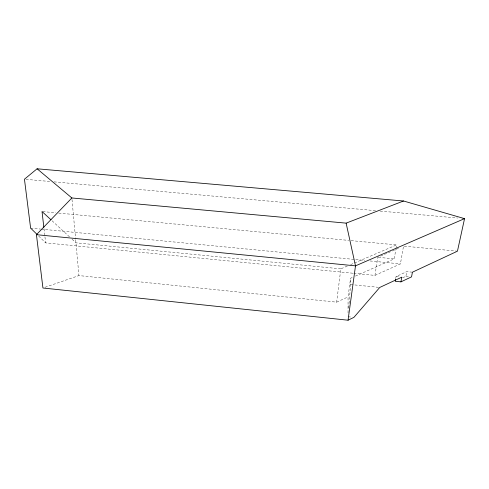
<?xml version="1.0" encoding="UTF-8"?>
<svg xmlns="http://www.w3.org/2000/svg" width="489" height="489" viewBox="0 0 489 489"><rect width="100%" height="100%" fill="white"/><g stroke="black" fill="none" stroke-linecap="round" stroke-linejoin="round"><path stroke-width="0.37" stroke-dasharray="2.44 1.83" d="M348.052 312.923L348.058 296.902L350.57 278.235L352.648 277.312M348.761 307.752L350.601 284.525L350.57 278.235M45.098 287.257L78.931 275.582L336.652 302.165L340.827 268.858L347.795 265.863M353.712 273.302L374.959 275.399L377.759 257.281L400.033 247.611M355.424 276.083L394.238 258.87L395.839 249.317M395.968 248.577L396.585 244.903L349.513 240.472M395.705 278.614L396.053 276.597L406.75 271.639L412.423 272.196M374.959 275.399L400.424 263.895L403.517 246.101M402.575 277.862L405.913 276.303L406.75 271.639M336.652 302.165L348.058 296.902M350.582 264.665L396.585 244.903M25.972 179.341L51.052 181.59M54.096 181.859L375.619 210.667M380.179 211.077L457.71 218.027M42.781 211.584L55.691 212.801M58.729 213.088L348.749 240.399M404.275 246.175L456.689 251.114M378.504 257.355L394.238 258.87M30.611 228.094L40.483 229.054M41.241 229.127L364.733 260.441M370.051 260.955L400.424 263.895M340.827 268.858L75.948 242.813L72.054 239.219M405.913 276.303L409.446 276.652M396.053 276.597L398.92 276.878M38.662 236.01L45.642 242.868L352.954 273.229M350.601 284.525L379.745 287.453M348.052 316.744L351.719 317.129M52.036 220.747L69.829 237.165M44.004 228.681L44.866 236.15M44.951 236.896L45.642 242.868M72.011 199.494L75.606 239.011M75.673 239.769L78.931 275.582"/><path stroke-width="0.73" d="M71.871 197.972L36.43 234.683L42.934 288.003L348.046 320.209L355.497 265.857L346.12 223.137L71.871 197.972L37.097 168.791L24.45 179.206L30.611 228.094L37.054 234.427M395.589 279.28L395.246 281.297L400.949 281.86L411.561 276.86L412.423 272.196L457.447 251.181L464.55 218.638L403.541 200.997L37.097 168.791M400.949 281.86L401.781 277.165L379.745 287.453L353.92 317.361L348.046 320.209M346.12 223.137L403.541 200.997M463.028 218.504L464.55 218.638L355.497 265.857L36.43 234.683M50.923 219.72L42.023 211.511L43.833 227.189"/></g></svg>
